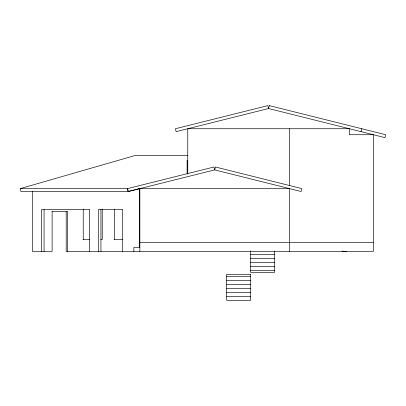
<?xml version="1.0" encoding="UTF-8"?>
<svg xmlns="http://www.w3.org/2000/svg" width="406" height="406" viewBox="0 0 406 406"><rect width="100%" height="100%" fill="white"/><g stroke="black" fill="none" stroke-linecap="round" stroke-linejoin="round"><path stroke-width="0.61" d="M361.025 131.64L361.751 128.738M289.534 251.476L289.534 188.612L139.857 188.612L128.154 191.51L20.929 191.51L20.3 188.607L135.041 155.523L187.653 155.523M20.3 188.607L127.525 188.607L213.967 166.998L214.698 169.901L301.15 191.515L301.881 188.612L215.424 166.998L214.698 169.901L128.24 191.515L127.514 188.612L128.154 191.51M138.116 188.612L139.385 188.612L139.385 247.706M89.437 209.567L41.468 209.567L41.468 251.476M122.368 209.567L98.343 209.567L98.343 251.476M51.877 211.562L67.685 211.562L67.685 251.476M83.012 239.504L89.579 239.504M100.754 239.504L102.251 239.504L102.251 209.105M114.111 239.504L122.521 239.504M139.857 242.494L373.358 242.494M139.857 247.487L133.868 247.487L133.868 251.476M250.619 254.471L274.568 254.471M250.619 258.46L274.568 258.46M250.619 262.454L274.568 262.454M250.619 266.443L274.568 266.443M250.619 270.437L274.568 270.437M226.67 276.425L250.619 276.425M226.67 280.414L250.619 280.414M226.67 284.408L250.619 284.408M226.67 288.397L250.619 288.397M226.67 292.391L250.619 292.391M226.67 296.38L250.619 296.38M341.999 251.116L346.414 251.476M187.755 163.202L187.125 160.294L187.125 173.732M289.534 128.738L289.534 185.461M274.568 251.05L274.568 272.431L250.619 272.431L250.619 251.05M187.755 174.194L187.755 128.738L349.409 128.738L349.409 134.726L373.358 134.726L373.358 251.476L66.188 251.476L66.188 211.562M139.857 188.612L139.857 251.476M122.292 209.567L122.292 251.476M114.35 209.105L114.35 239.504M100.937 209.567L100.937 251.476M89.366 209.567L89.366 251.476M83.24 209.105L83.24 239.504M52.13 211.562L52.13 251.476L32.485 251.476L32.485 191.124M44.061 209.567L44.061 251.476M269.305 105.626L268.579 108.534L176.138 131.64L175.412 128.738L267.853 105.626L268.579 108.534L384.974 137.629L385.7 134.726L269.305 105.626M250.619 274.426L226.67 274.426L226.67 300.374L250.619 300.374L250.619 274.426"/></g></svg>
